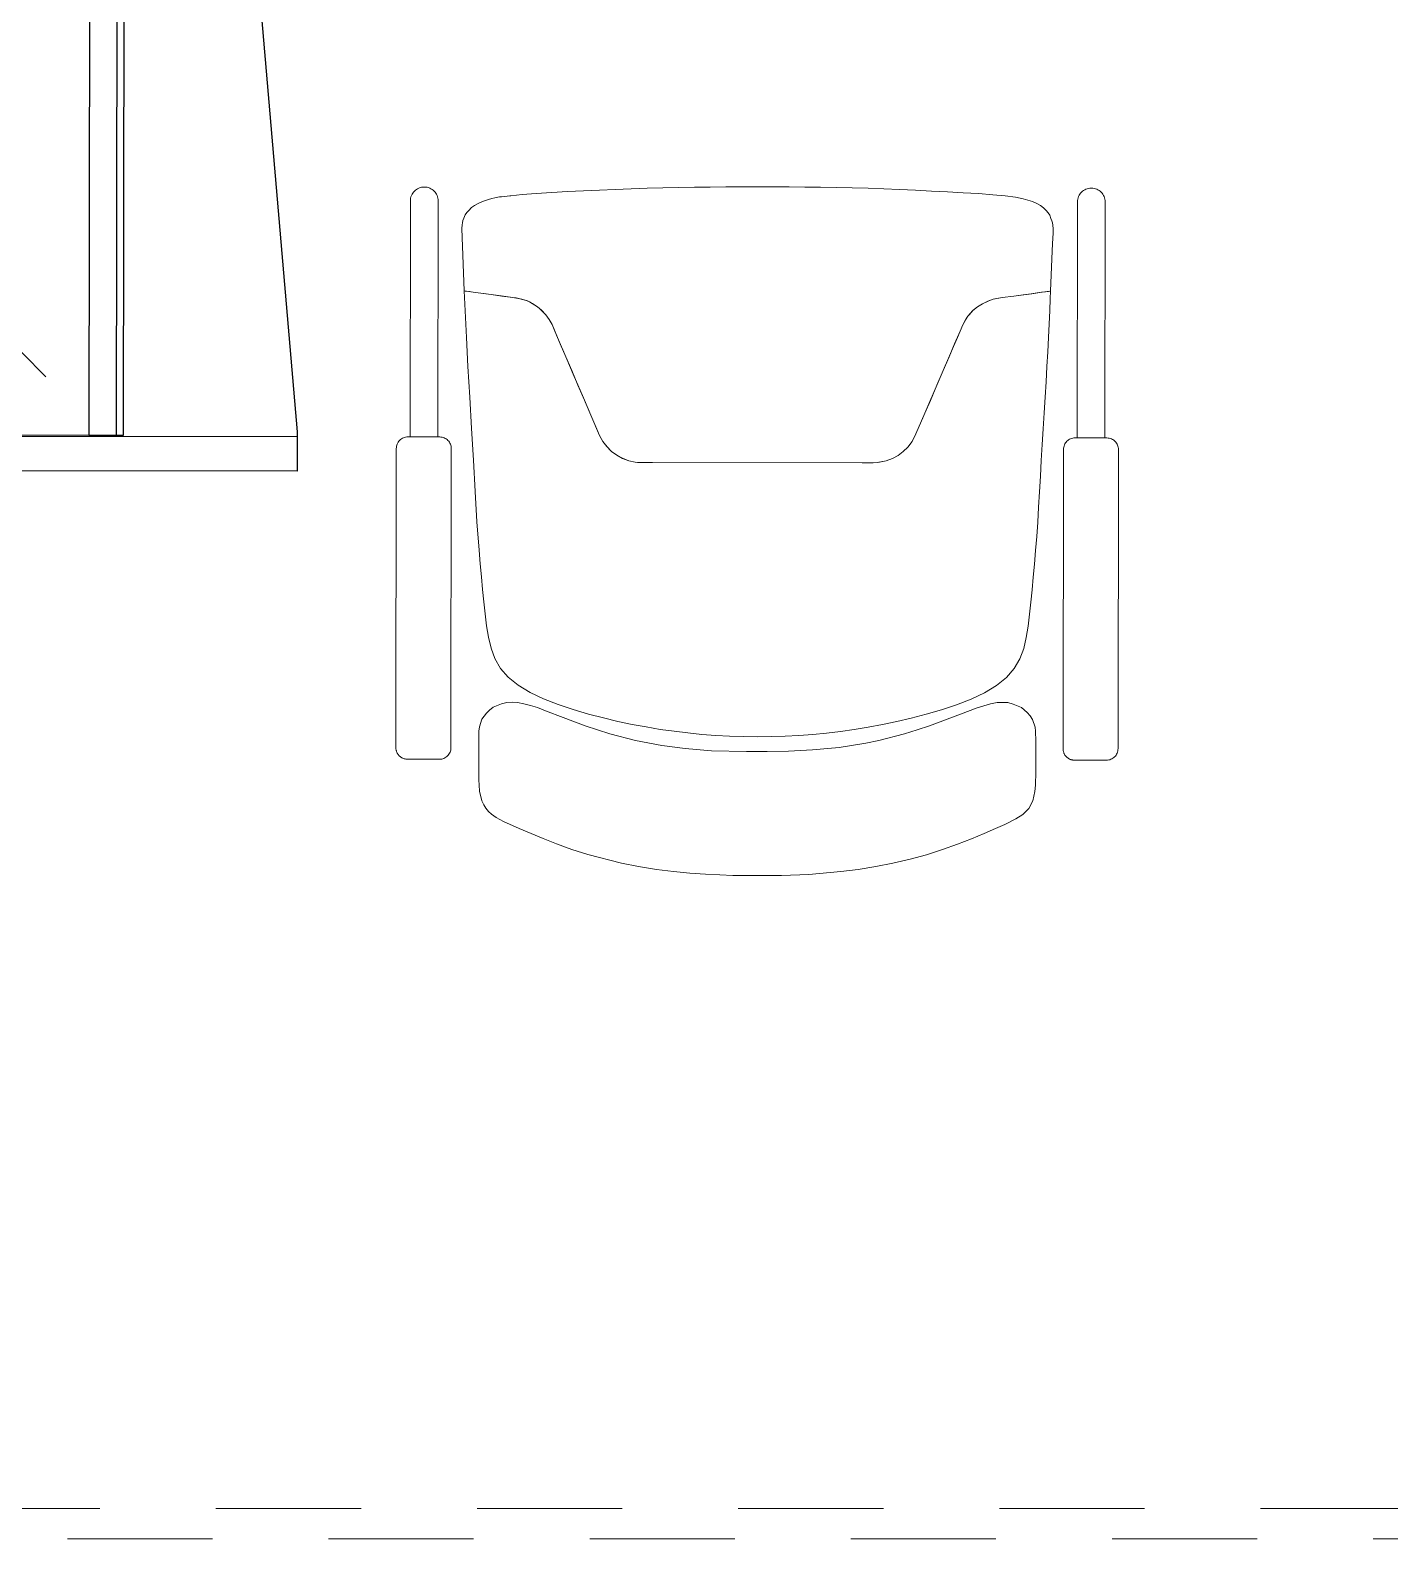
# Model space of a CAD drawing. Header units: inches. Extents: x 78 to 199, y 70 to 92.
# Drawn here: x 89.036 to 90.207, y 73.045 to 74.345 of the extents above; entities that cross this region are included whole.
import ezdxf
from ezdxf.enums import TextEntityAlignment as Align

# ---------------------------------------------------------------- set-up
doc = ezdxf.new("R2010")
doc.units = ezdxf.units.IN
doc.header["$MEASUREMENT"] = 0
for name, pattern in [('21212-FC-A-XREF-GROUND FLOOR PLAN-REV-31-10-12$0$HIDDEN', [0.375, 0.25, -0.125]), ('ACAD_ISO02W100', [15, 12, -3]), ('ACAD_ISO03W100', [30, 12, -18]), ('HIDDEN', [0.375, 0.25, -0.125]), ('HIDDEN2', [0.1875, 0.125, -0.0625])]:
    doc.linetypes.add(name, pattern=pattern)
doc.layers.add('21212-FC-A-XREF-GROUND FLOOR PLAN-REV-31-10-12$0$HIDDEN-EEE', color=6, linetype='21212-FC-A-XREF-GROUND FLOOR PLAN-REV-31-10-12$0$HIDDEN', lineweight=9)
doc.layers.add('HIDDEN-EEE', color=6, linetype='HIDDEN', lineweight=9)
doc.layers.add('A002_Pen02', color=2, linetype='Continuous')
doc.layers.add('GOLDCLADDING', color=7, linetype='Continuous', true_color=0xffc20a)
doc.styles.add('ROMANS', font='romans.shx')

# ---------------------------------------------------------------- blocks, each defined once
blk = doc.blocks.new('YJYJJYJTYJTY')
at = {"color": 252, "linetype": 'ACAD_ISO02W100', "ltscale": 3}
for p, q in [((-6.1477, 2.6815, -0.0791), (-6.15, 1.1125, -0.0791)), ((-6.12, 1.1125, -0.0791), (-6.1177, 2.6815, -0.0791)), ((-6.126, 1.1125, -0.0791), (-6.1242, 2.3279, -0.0791)), ((-6.228, 1.2039, -0.0791), (-6.1869, 1.1627, -0.0791)), ((-6.526, 1.1131, -0.0791), (-6.126, 1.1125, -0.0791)), ((-6.15, 1.1125, -0.0791), (-6.12, 1.1125, -0.0791))]:
    blk.add_line(p, q, dxfattribs=at)
at = {"color": 252, "lineweight": 25}
for p, q in [((-5.9702, 1.1154, -0.0791), (-6.0685, 2.2584, -0.0791)), ((-5.97, 1.0813, -0.0791), (-5.97, 1.1111, -0.0791)), ((-5.97, 1.0813, -0.0791), (-6.57, 1.0822, -0.0791))]:
    blk.add_line(p, q, dxfattribs=at)
blk.add_arc((-6.02, 1.1112, -0.0791), 0.05, 359.915, 4.915, dxfattribs=at)
at = {"layer": '21212-FC-A-XREF-GROUND FLOOR PLAN-REV-31-10-12$0$HIDDEN-EEE', "color": 252, "linetype": 'HIDDEN', "ltscale": 0.5}
for p, q in [((-4.3404, 0.1877, 0.001), (-7.3916, 0.1877, 0.001)), ((-4.2434, 0.1617, 0.001), (-7.4041, 0.1617, 0.001))]:
    blk.add_line(p, q, dxfattribs=at)
at = {"layer": 'A002_Pen02', "color": 252, "linetype": 'ACAD_ISO03W100'}
blk.add_line((-6.57, 1.1122, -0.0791), (-5.97, 1.1113, -0.0791), dxfattribs=at)
at = {"layer": 'HIDDEN-EEE', "color": 252, "linetype": 'HIDDEN2', "ltscale": 300}
for p, q in [((-5.6554, 1.3256, -0.0791), (-5.6418, 1.3259, -0.0791)), ((-5.6418, 1.3259, -0.0791), (-5.6282, 1.3261, -0.0791)), ((-5.6282, 1.3261, -0.0791), (-5.6146, 1.3262, -0.0791)), ((-5.6146, 1.3262, -0.0791), (-5.601, 1.3263, -0.0791)), ((-5.601, 1.3263, -0.0791), (-5.5874, 1.3263, -0.0791)), ((-5.5874, 1.3263, -0.0791), (-5.5738, 1.3263, -0.0791)), ((-5.5738, 1.3263, -0.0791), (-5.5602, 1.3263, -0.0791)), ((-5.5602, 1.3263, -0.0791), (-5.5466, 1.3263, -0.0791)), ((-5.5466, 1.3263, -0.0791), (-5.533, 1.3262, -0.0791)), ((-5.533, 1.3262, -0.0791), (-5.5194, 1.3261, -0.0791)), ((-5.5194, 1.3261, -0.0791), (-5.5058, 1.3259, -0.0791)), ((-5.5058, 1.3259, -0.0791), (-5.4922, 1.3256, -0.0791)), ((-5.8732, 1.1109, -0.0791), (-5.8729, 1.3142, -0.0791)), ((-5.8492, 1.1109, -0.0791), (-5.8489, 1.3142, -0.0791)), ((-5.8139, 1.3124, -0.0791), (-5.8108, 1.3138, -0.0791)), ((-5.8108, 1.3138, -0.0791), (-5.8056, 1.3154, -0.0791)), ((-5.8056, 1.3154, -0.0791), (-5.8027, 1.3163, -0.0791)), ((-5.8027, 1.3163, -0.0791), (-5.8001, 1.3168, -0.0791)), ((-5.8001, 1.3168, -0.0791), (-5.7961, 1.3176, -0.0791)), ((-5.7961, 1.3176, -0.0791), (-5.7945, 1.3177, -0.0791)), ((-5.7945, 1.3177, -0.0791), (-5.7873, 1.3187, -0.0791)), ((-5.7873, 1.3187, -0.0791), (-5.7862, 1.3187, -0.0791)), ((-5.7862, 1.3187, -0.0791), (-5.7766, 1.3198, -0.0791)), ((-5.7766, 1.3198, -0.0791), (-5.7644, 1.3207, -0.0791)), ((-5.7644, 1.3207, -0.0791), (-5.7511, 1.3215, -0.0791)), ((-5.7511, 1.3215, -0.0791), (-5.7374, 1.3222, -0.0791)), ((-5.7374, 1.3222, -0.0791), (-5.7237, 1.3228, -0.0791)), ((-5.7237, 1.3228, -0.0791), (-5.71, 1.3235, -0.0791)), ((-5.71, 1.3235, -0.0791), (-5.6963, 1.3242, -0.0791)), ((-5.6963, 1.3242, -0.0791), (-5.6827, 1.3247, -0.0791)), ((-5.6827, 1.3247, -0.0791), (-5.669, 1.3252, -0.0791)), ((-5.669, 1.3252, -0.0791), (-5.6554, 1.3256, -0.0791)), ((-5.4922, 1.3256, -0.0791), (-5.4786, 1.3252, -0.0791)), ((-5.4786, 1.3252, -0.0791), (-5.465, 1.3246, -0.0791)), ((-5.465, 1.3246, -0.0791), (-5.4514, 1.3241, -0.0791)), ((-5.4514, 1.3241, -0.0791), (-5.4377, 1.3234, -0.0791)), ((-5.4377, 1.3234, -0.0791), (-5.424, 1.3227, -0.0791)), ((-5.424, 1.3227, -0.0791), (-5.4102, 1.322, -0.0791)), ((-5.4102, 1.322, -0.0791), (-5.3965, 1.3213, -0.0791)), ((-5.3965, 1.3213, -0.0791), (-5.3833, 1.3205, -0.0791)), ((-5.3833, 1.3205, -0.0791), (-5.3711, 1.3196, -0.0791)), ((-5.3711, 1.3196, -0.0791), (-5.3604, 1.3186, -0.0791)), ((-5.3604, 1.3186, -0.0791), (-5.3516, 1.3174, -0.0791)), ((-5.3516, 1.3174, -0.0791), (-5.3449, 1.3161, -0.0791)), ((-5.3449, 1.3161, -0.0791), (-5.3409, 1.3148, -0.0791)), ((-5.3409, 1.3148, -0.0791), (-5.3369, 1.3137, -0.0791)), ((-5.3369, 1.3137, -0.0791), (-5.3337, 1.3122, -0.0791)), ((-5.2985, 1.1101, -0.0791), (-5.2982, 1.3134, -0.0791)), ((-5.2745, 1.11, -0.0791), (-5.2742, 1.3133, -0.0791)), ((-5.8267, 1.2994, -0.0791), (-5.8256, 1.3021, -0.0791)), ((-5.8256, 1.3021, -0.0791), (-5.8243, 1.3042, -0.0791)), ((-5.8243, 1.3042, -0.0791), (-5.8225, 1.3061, -0.0791)), ((-5.8225, 1.3061, -0.0791), (-5.8202, 1.3086, -0.0791)), ((-5.8202, 1.3086, -0.0791), (-5.8177, 1.3104, -0.0791)), ((-5.8177, 1.3104, -0.0791), (-5.8139, 1.3124, -0.0791)), ((-5.3337, 1.3122, -0.0791), (-5.33, 1.3102, -0.0791)), ((-5.33, 1.3102, -0.0791), (-5.3275, 1.3084, -0.0791)), ((-5.3275, 1.3084, -0.0791), (-5.3252, 1.3059, -0.0791)), ((-5.3252, 1.3059, -0.0791), (-5.3233, 1.304, -0.0791)), ((-5.3233, 1.304, -0.0791), (-5.3221, 1.302, -0.0791)), ((-5.3221, 1.302, -0.0791), (-5.321, 1.2992, -0.0791)), ((-5.8286, 1.2905, -0.0791), (-5.8283, 1.2935, -0.0791)), ((-5.8264, 1.2367, -0.0791), (-5.8286, 1.2905, -0.0791)), ((-5.8283, 1.2935, -0.0791), (-5.8281, 1.2954, -0.0791)), ((-5.8281, 1.2954, -0.0791), (-5.8276, 1.2974, -0.0791)), ((-5.8276, 1.2974, -0.0791), (-5.8267, 1.2994, -0.0791)), ((-5.321, 1.2992, -0.0791), (-5.3201, 1.2972, -0.0791)), ((-5.3201, 1.2972, -0.0791), (-5.3196, 1.2953, -0.0791)), ((-5.3196, 1.2953, -0.0791), (-5.3194, 1.2933, -0.0791)), ((-5.3194, 1.2933, -0.0791), (-5.3191, 1.2903, -0.0791)), ((-5.3191, 1.2903, -0.0791), (-5.3192, 1.2866, -0.0791)), ((-5.3197, 1.2772, -0.0791), (-5.3199, 1.2713, -0.0791)), ((-5.3192, 1.2866, -0.0791), (-5.3197, 1.2772, -0.0791)), ((-5.3199, 1.2713, -0.0791), (-5.3213, 1.2365, -0.0791)), ((-5.8256, 1.2366, -0.0791), (-5.8264, 1.2367, -0.0791)), ((-5.8264, 1.2367, -0.0791), (-5.8187, 1.2357, -0.0791)), ((-5.8246, 1.1967, -0.0791), (-5.8264, 1.2367, -0.0791)), ((-5.8264, 1.2367, -0.0791), (-5.8264, 1.2367, -0.0791)), ((-5.8247, 1.2365, -0.0791), (-5.8256, 1.2366, -0.0791)), ((-5.8219, 1.2361, -0.0791), (-5.8247, 1.2365, -0.0791)), ((-5.8187, 1.2357, -0.0791), (-5.8219, 1.2361, -0.0791)), ((-5.8102, 1.2345, -0.0791), (-5.8187, 1.2357, -0.0791)), ((-5.8187, 1.2357, -0.0791), (-5.8034, 1.2336, -0.0791)), ((-5.3329, 1.235, -0.0791), (-5.3381, 1.2342, -0.0791)), ((-5.3375, 1.2343, -0.0791), (-5.3323, 1.235, -0.0791)), ((-5.329, 1.2355, -0.0791), (-5.3329, 1.235, -0.0791)), ((-5.3323, 1.235, -0.0791), (-5.3285, 1.2356, -0.0791)), ((-5.3262, 1.2359, -0.0791), (-5.329, 1.2355, -0.0791)), ((-5.3285, 1.2356, -0.0791), (-5.3258, 1.2359, -0.0791)), ((-5.3243, 1.2361, -0.0791), (-5.3262, 1.2359, -0.0791)), ((-5.3258, 1.2359, -0.0791), (-5.324, 1.2362, -0.0791)), ((-5.3232, 1.2363, -0.0791), (-5.3243, 1.2361, -0.0791)), ((-5.324, 1.2362, -0.0791), (-5.3213, 1.2365, -0.0791)), ((-5.3221, 1.2364, -0.0791), (-5.3232, 1.2363, -0.0791)), ((-5.3213, 1.2365, -0.0791), (-5.3221, 1.2364, -0.0791)), ((-5.3213, 1.2365, -0.0791), (-5.3216, 1.2301, -0.0791)), ((-5.8034, 1.2336, -0.0791), (-5.8102, 1.2345, -0.0791)), ((-5.7948, 1.2324, -0.0791), (-5.8034, 1.2336, -0.0791)), ((-5.8034, 1.2336, -0.0791), (-5.7941, 1.2323, -0.0791)), ((-5.7846, 1.231, -0.0791), (-5.7948, 1.2324, -0.0791)), ((-5.7941, 1.2323, -0.0791), (-5.7846, 1.231, -0.0791)), ((-5.7816, 1.2306, -0.0791), (-5.7846, 1.231, -0.0791)), ((-5.7846, 1.231, -0.0791), (-5.7769, 1.2297, -0.0791)), ((-5.7731, 1.2284, -0.0791), (-5.7816, 1.2306, -0.0791)), ((-5.7769, 1.2297, -0.0791), (-5.7721, 1.2281, -0.0791)), ((-5.7703, 1.2272, -0.0791), (-5.7731, 1.2284, -0.0791)), ((-5.7721, 1.2281, -0.0791), (-5.7676, 1.2259, -0.0791)), ((-5.7634, 1.2231, -0.0791), (-5.7703, 1.2272, -0.0791)), ((-5.7676, 1.2259, -0.0791), (-5.7634, 1.2231, -0.0791)), ((-5.7615, 1.2216, -0.0791), (-5.7634, 1.2231, -0.0791)), ((-5.7634, 1.2231, -0.0791), (-5.7599, 1.2202, -0.0791)), ((-5.3882, 1.2198, -0.0791), (-5.3844, 1.223, -0.0791)), ((-5.3844, 1.223, -0.0791), (-5.3879, 1.22, -0.0791)), ((-5.3801, 1.2257, -0.0791), (-5.3844, 1.223, -0.0791)), ((-5.3844, 1.223, -0.0791), (-5.3801, 1.2257, -0.0791)), ((-5.3801, 1.2257, -0.0791), (-5.3746, 1.2282, -0.0791)), ((-5.3753, 1.228, -0.0791), (-5.3801, 1.2257, -0.0791)), ((-5.3708, 1.2295, -0.0791), (-5.3753, 1.228, -0.0791)), ((-5.3746, 1.2282, -0.0791), (-5.3708, 1.2295, -0.0791)), ((-5.3631, 1.2309, -0.0791), (-5.3708, 1.2295, -0.0791)), ((-5.3708, 1.2295, -0.0791), (-5.3659, 1.2305, -0.0791)), ((-5.3659, 1.2305, -0.0791), (-5.3631, 1.2309, -0.0791)), ((-5.353, 1.2323, -0.0791), (-5.3631, 1.2309, -0.0791)), ((-5.3631, 1.2309, -0.0791), (-5.353, 1.2323, -0.0791)), ((-5.353, 1.2323, -0.0791), (-5.3443, 1.2334, -0.0791)), ((-5.345, 1.2333, -0.0791), (-5.353, 1.2323, -0.0791)), ((-5.3381, 1.2342, -0.0791), (-5.345, 1.2333, -0.0791)), ((-5.3443, 1.2334, -0.0791), (-5.3375, 1.2343, -0.0791)), ((-5.3216, 1.2301, -0.0791), (-5.322, 1.2195, -0.0791)), ((-5.7561, 1.2162, -0.0791), (-5.7615, 1.2216, -0.0791)), ((-5.7599, 1.2202, -0.0791), (-5.7561, 1.2162, -0.0791)), ((-5.7532, 1.2121, -0.0791), (-5.7561, 1.2162, -0.0791)), ((-5.7561, 1.2162, -0.0791), (-5.7532, 1.2121, -0.0791)), ((-5.7508, 1.2077, -0.0791), (-5.7532, 1.2121, -0.0791)), ((-5.7532, 1.2121, -0.0791), (-5.7508, 1.2077, -0.0791)), ((-5.3969, 1.2075, -0.0791), (-5.3925, 1.2148, -0.0791)), ((-5.3945, 1.2119, -0.0791), (-5.3969, 1.2075, -0.0791)), ((-5.3925, 1.2148, -0.0791), (-5.3945, 1.2119, -0.0791)), ((-5.3925, 1.2148, -0.0791), (-5.3882, 1.2198, -0.0791)), ((-5.3916, 1.216, -0.0791), (-5.3925, 1.2148, -0.0791)), ((-5.3879, 1.22, -0.0791), (-5.3916, 1.216, -0.0791)), ((-5.322, 1.2195, -0.0791), (-5.3225, 1.2083, -0.0791)), ((-5.8233, 1.1717, -0.0791), (-5.8246, 1.1967, -0.0791)), ((-5.7484, 1.202, -0.0791), (-5.7508, 1.2077, -0.0791)), ((-5.7508, 1.2077, -0.0791), (-5.7461, 1.1967, -0.0791)), ((-5.7438, 1.1912, -0.0791), (-5.7484, 1.202, -0.0791)), ((-5.7461, 1.1967, -0.0791), (-5.7389, 1.1799, -0.0791)), ((-5.4016, 1.1966, -0.0791), (-5.405, 1.1887, -0.0791)), ((-5.404, 1.1911, -0.0791), (-5.3993, 1.202, -0.0791)), ((-5.3993, 1.202, -0.0791), (-5.4016, 1.1966, -0.0791)), ((-5.3969, 1.2075, -0.0791), (-5.3993, 1.202, -0.0791)), ((-5.3993, 1.202, -0.0791), (-5.3969, 1.2075, -0.0791)), ((-5.3231, 1.1965, -0.0791), (-5.3238, 1.1842, -0.0791)), ((-5.3225, 1.2083, -0.0791), (-5.3231, 1.1965, -0.0791)), ((-5.7389, 1.1799, -0.0791), (-5.7438, 1.1912, -0.0791)), ((-5.405, 1.1887, -0.0791), (-5.4305, 1.1295, -0.0791)), ((-5.4088, 1.1798, -0.0791), (-5.404, 1.1911, -0.0791)), ((-5.3238, 1.1842, -0.0791), (-5.3245, 1.1715, -0.0791)), ((-5.8217, 1.1453, -0.0791), (-5.8233, 1.1717, -0.0791)), ((-5.7338, 1.1681, -0.0791), (-5.7389, 1.1799, -0.0791)), ((-5.7389, 1.1799, -0.0791), (-5.7317, 1.1631, -0.0791)), ((-5.4139, 1.168, -0.0791), (-5.4088, 1.1798, -0.0791)), ((-5.3245, 1.1715, -0.0791), (-5.3252, 1.1585, -0.0791)), ((-5.7285, 1.1556, -0.0791), (-5.7338, 1.1681, -0.0791)), ((-5.7317, 1.1631, -0.0791), (-5.7247, 1.1467, -0.0791)), ((-5.4193, 1.1555, -0.0791), (-5.4139, 1.168, -0.0791)), ((-5.3252, 1.1585, -0.0791), (-5.326, 1.1451, -0.0791)), ((-5.8201, 1.1181, -0.0791), (-5.8217, 1.1453, -0.0791)), ((-5.7229, 1.1425, -0.0791), (-5.7285, 1.1556, -0.0791)), ((-5.7247, 1.1467, -0.0791), (-5.7173, 1.1296, -0.0791)), ((-5.4249, 1.1424, -0.0791), (-5.4193, 1.1555, -0.0791)), ((-5.326, 1.1451, -0.0791), (-5.3269, 1.1316, -0.0791)), ((-5.7173, 1.1296, -0.0791), (-5.7229, 1.1425, -0.0791)), ((-5.4373, 1.1136, -0.0791), (-5.4296, 1.1315, -0.0791)), ((-5.4296, 1.1315, -0.0791), (-5.4249, 1.1424, -0.0791)), ((-5.3269, 1.1316, -0.0791), (-5.3277, 1.118, -0.0791)), ((-5.8186, 1.0908, -0.0791), (-5.8201, 1.1181, -0.0791)), ((-5.7114, 1.1157, -0.0791), (-5.7173, 1.1296, -0.0791)), ((-5.7173, 1.1296, -0.0791), (-5.7099, 1.1121, -0.0791)), ((-5.4305, 1.1295, -0.0791), (-5.4373, 1.1136, -0.0791)), ((-5.3277, 1.118, -0.0791), (-5.3285, 1.1043, -0.0791)), ((-5.8475, 1.1109, -0.0791), (-5.875, 1.1109, -0.0791)), ((-5.7099, 1.1121, -0.0791), (-5.7114, 1.1157, -0.0791)), ((-5.7071, 1.1071, -0.0791), (-5.7099, 1.1121, -0.0791)), ((-5.7099, 1.1121, -0.0791), (-5.7071, 1.1071, -0.0791)), ((-5.7037, 1.1026, -0.0791), (-5.7071, 1.1071, -0.0791)), ((-5.7071, 1.1071, -0.0791), (-5.7034, 1.1023, -0.0791)), ((-5.4444, 1.1022, -0.0791), (-5.4407, 1.107, -0.0791)), ((-5.4407, 1.107, -0.0791), (-5.4441, 1.1025, -0.0791)), ((-5.4373, 1.1136, -0.0791), (-5.4407, 1.107, -0.0791)), ((-5.4407, 1.107, -0.0791), (-5.4373, 1.1136, -0.0791)), ((-5.3002, 1.1101, -0.0791), (-5.2728, 1.11, -0.0791)), ((-5.885, 1.101, -0.0791), (-5.8854, 0.8433, -0.0791)), ((-5.8379, 0.8432, -0.0791), (-5.8376, 1.1009, -0.0791)), ((-5.7001, 1.099, -0.0791), (-5.7037, 1.1026, -0.0791)), ((-5.7034, 1.1023, -0.0791), (-5.6997, 1.0985, -0.0791)), ((-5.6997, 1.0985, -0.0791), (-5.7001, 1.099, -0.0791)), ((-5.6951, 1.0951, -0.0791), (-5.6997, 1.0985, -0.0791)), ((-5.6997, 1.0985, -0.0791), (-5.6951, 1.0951, -0.0791)), ((-5.6902, 1.0925, -0.0791), (-5.6951, 1.0951, -0.0791)), ((-5.6951, 1.0951, -0.0791), (-5.6902, 1.0924, -0.0791)), ((-5.6848, 1.0904, -0.0791), (-5.6902, 1.0925, -0.0791)), ((-5.6902, 1.0924, -0.0791), (-5.6848, 1.0904, -0.0791)), ((-5.4576, 1.0924, -0.0791), (-5.4631, 1.0903, -0.0791)), ((-5.4631, 1.0903, -0.0791), (-5.4576, 1.0923, -0.0791)), ((-5.4527, 1.095, -0.0791), (-5.4576, 1.0924, -0.0791)), ((-5.4576, 1.0923, -0.0791), (-5.4527, 1.095, -0.0791)), ((-5.4482, 1.0984, -0.0791), (-5.4527, 1.095, -0.0791)), ((-5.4527, 1.095, -0.0791), (-5.4482, 1.0984, -0.0791)), ((-5.4441, 1.1025, -0.0791), (-5.4482, 1.0984, -0.0791)), ((-5.4482, 1.0984, -0.0791), (-5.4444, 1.1022, -0.0791)), ((-5.3285, 1.1043, -0.0791), (-5.3293, 1.0906, -0.0791)), ((-5.3106, 0.8424, -0.0791), (-5.3102, 1.1001, -0.0791)), ((-5.2628, 1.1, -0.0791), (-5.2632, 0.8424, -0.0791)), ((-5.8171, 1.0638, -0.0791), (-5.8186, 1.0908, -0.0791)), ((-5.6792, 1.0892, -0.0791), (-5.6848, 1.0904, -0.0791)), ((-5.6848, 1.0904, -0.0791), (-5.6792, 1.0892, -0.0791)), ((-5.6772, 1.089, -0.0791), (-5.6792, 1.0892, -0.0791)), ((-5.6792, 1.0892, -0.0791), (-5.6772, 1.089, -0.0791)), ((-5.6643, 1.0888, -0.0791), (-5.6772, 1.089, -0.0791)), ((-5.6772, 1.089, -0.0791), (-5.6643, 1.0888, -0.0791)), ((-5.4836, 1.0887, -0.0791), (-5.6643, 1.0888, -0.0791)), ((-5.6643, 1.0888, -0.0791), (-5.4835, 1.0887, -0.0791)), ((-5.4743, 1.0887, -0.0791), (-5.4836, 1.0887, -0.0791)), ((-5.4835, 1.0887, -0.0791), (-5.4743, 1.0887, -0.0791)), ((-5.4706, 1.089, -0.0791), (-5.4743, 1.0887, -0.0791)), ((-5.4743, 1.0887, -0.0791), (-5.4706, 1.089, -0.0791)), ((-5.4631, 1.0903, -0.0791), (-5.4706, 1.089, -0.0791)), ((-5.4706, 1.089, -0.0791), (-5.4686, 1.0891, -0.0791)), ((-5.4686, 1.0891, -0.0791), (-5.4631, 1.0903, -0.0791)), ((-5.3293, 1.0906, -0.0791), (-5.33, 1.077, -0.0791)), ((-5.33, 1.077, -0.0791), (-5.3308, 1.0636, -0.0791)), ((-5.8155, 1.0378, -0.0791), (-5.8171, 1.0638, -0.0791)), ((-5.3308, 1.0636, -0.0791), (-5.3316, 1.0505, -0.0791)), ((-5.3316, 1.0505, -0.0791), (-5.3324, 1.0376, -0.0791)), ((-5.8137, 1.0133, -0.0791), (-5.8155, 1.0378, -0.0791)), ((-5.3324, 1.0376, -0.0791), (-5.3333, 1.0251, -0.0791)), ((-5.3333, 1.0251, -0.0791), (-5.3342, 1.0131, -0.0791)), ((-5.8127, 1.0016, -0.0791), (-5.8137, 1.0133, -0.0791)), ((-5.8117, 0.9904, -0.0791), (-5.8127, 1.0016, -0.0791)), ((-5.3352, 1.0014, -0.0791), (-5.3362, 0.9902, -0.0791)), ((-5.3342, 1.0131, -0.0791), (-5.3352, 1.0014, -0.0791)), ((-5.8106, 0.9794, -0.0791), (-5.8117, 0.9904, -0.0791)), ((-5.3362, 0.9902, -0.0791), (-5.3373, 0.9792, -0.0791)), ((-5.8095, 0.9688, -0.0791), (-5.8106, 0.9794, -0.0791)), ((-5.3373, 0.9792, -0.0791), (-5.3384, 0.9686, -0.0791)), ((-5.8084, 0.9584, -0.0791), (-5.8095, 0.9688, -0.0791)), ((-5.3384, 0.9686, -0.0791), (-5.3395, 0.9582, -0.0791)), ((-5.8072, 0.9482, -0.0791), (-5.8084, 0.9584, -0.0791)), ((-5.3395, 0.9582, -0.0791), (-5.3407, 0.948, -0.0791)), ((-5.8057, 0.9383, -0.0791), (-5.8072, 0.9482, -0.0791)), ((-5.8034, 0.9289, -0.0791), (-5.8057, 0.9383, -0.0791)), ((-5.3423, 0.9381, -0.0791), (-5.3445, 0.9287, -0.0791)), ((-5.3407, 0.948, -0.0791), (-5.3423, 0.9381, -0.0791)), ((-5.8001, 0.9199, -0.0791), (-5.8034, 0.9289, -0.0791)), ((-5.3445, 0.9287, -0.0791), (-5.3479, 0.9197, -0.0791)), ((-5.7953, 0.9115, -0.0791), (-5.8001, 0.9199, -0.0791)), ((-5.7887, 0.9039, -0.0791), (-5.7953, 0.9115, -0.0791)), ((-5.3526, 0.9114, -0.0791), (-5.3592, 0.9037, -0.0791)), ((-5.3479, 0.9197, -0.0791), (-5.3526, 0.9114, -0.0791)), ((-5.7801, 0.897, -0.0791), (-5.7887, 0.9039, -0.0791)), ((-5.7698, 0.8908, -0.0791), (-5.7801, 0.897, -0.0791)), ((-5.3678, 0.8968, -0.0791), (-5.3782, 0.8906, -0.0791)), ((-5.3592, 0.9037, -0.0791), (-5.3678, 0.8968, -0.0791)), ((-5.7581, 0.8853, -0.0791), (-5.7698, 0.8908, -0.0791)), ((-5.7456, 0.8804, -0.0791), (-5.7581, 0.8853, -0.0791)), ((-5.3898, 0.8851, -0.0791), (-5.4024, 0.8802, -0.0791)), ((-5.3782, 0.8906, -0.0791), (-5.3898, 0.8851, -0.0791)), ((-5.8112, 0.8677, 0.3403), (-5.8074, 0.8728, 0.3403)), ((-5.8074, 0.8728, 0.3403), (-5.8048, 0.8756, 0.3403)), ((-5.8048, 0.8756, 0.3403), (-5.8015, 0.8781, 0.3403)), ((-5.8015, 0.8781, 0.3403), (-5.7945, 0.881, 0.3403)), ((-5.7945, 0.881, 0.3403), (-5.7899, 0.8821, 0.3403)), ((-5.7899, 0.8821, 0.3403), (-5.7848, 0.8823, 0.3403)), ((-5.7848, 0.8823, 0.3403), (-5.7806, 0.8821, 0.3403)), ((-5.7806, 0.8821, 0.3403), (-5.775, 0.8811, 0.3403)), ((-5.775, 0.8811, 0.3403), (-5.7693, 0.8796, 0.3403)), ((-5.7693, 0.8796, 0.3403), (-5.7633, 0.8777, 0.3403)), ((-5.7633, 0.8777, 0.3403), (-5.7564, 0.875, 0.3403)), ((-5.7564, 0.875, 0.3403), (-5.7412, 0.8691, 0.3403)), ((-5.7325, 0.876, -0.0791), (-5.7456, 0.8804, -0.0791)), ((-5.7194, 0.8722, -0.0791), (-5.7325, 0.876, -0.0791)), ((-5.7066, 0.8688, -0.0791), (-5.7194, 0.8722, -0.0791)), ((-5.4286, 0.8721, -0.0791), (-5.4414, 0.8687, -0.0791)), ((-5.4154, 0.8759, -0.0791), (-5.4286, 0.8721, -0.0791)), ((-5.4256, 0.862, 0.3403), (-5.399, 0.8721, 0.3403)), ((-5.4024, 0.8802, -0.0791), (-5.4154, 0.8759, -0.0791)), ((-5.399, 0.8721, 0.3403), (-5.3847, 0.8776, 0.3403)), ((-5.3847, 0.8776, 0.3403), (-5.373, 0.881, 0.3403)), ((-5.373, 0.881, 0.3403), (-5.3674, 0.882, 0.3403)), ((-5.3674, 0.882, 0.3403), (-5.3581, 0.882, 0.3403)), ((-5.3581, 0.882, 0.3403), (-5.3535, 0.8808, 0.3403)), ((-5.3535, 0.8808, 0.3403), (-5.3465, 0.8779, 0.3403)), ((-5.3465, 0.8779, 0.3403), (-5.3414, 0.8735, 0.3403)), ((-5.3414, 0.8735, 0.3403), (-5.3388, 0.8707, 0.3403)), ((-5.8138, 0.8574, 0.3403), (-5.8133, 0.8612, 0.3403)), ((-5.8133, 0.8612, 0.3403), (-5.8112, 0.8677, 0.3403)), ((-5.7412, 0.8691, 0.3403), (-5.7224, 0.8621, 0.3403)), ((-5.7224, 0.8621, 0.3403), (-5.7009, 0.8552, 0.3403)), ((-5.6941, 0.8658, -0.0791), (-5.7066, 0.8688, -0.0791)), ((-5.6818, 0.8632, -0.0791), (-5.6941, 0.8658, -0.0791)), ((-5.6696, 0.8611, -0.0791), (-5.6818, 0.8632, -0.0791)), ((-5.6576, 0.8589, -0.0791), (-5.6696, 0.8611, -0.0791)), ((-5.6457, 0.8573, -0.0791), (-5.6576, 0.8589, -0.0791)), ((-5.4904, 0.8589, -0.0791), (-5.5023, 0.8572, -0.0791)), ((-5.4784, 0.8608, -0.0791), (-5.4904, 0.8589, -0.0791)), ((-5.4662, 0.8631, -0.0791), (-5.4784, 0.8608, -0.0791)), ((-5.4539, 0.8657, -0.0791), (-5.4662, 0.8631, -0.0791)), ((-5.4414, 0.8687, -0.0791), (-5.4539, 0.8657, -0.0791)), ((-5.4471, 0.8551, 0.3403), (-5.4362, 0.8585, 0.3403)), ((-5.4362, 0.8585, 0.3403), (-5.4256, 0.862, 0.3403)), ((-5.3388, 0.8707, 0.3403), (-5.3368, 0.8675, 0.3403)), ((-5.3368, 0.8675, 0.3403), (-5.3347, 0.861, 0.3403)), ((-5.3347, 0.861, 0.3403), (-5.3342, 0.8573, 0.3403)), ((-5.814, 0.8227, 0.3403), (-5.8138, 0.8574, 0.3403)), ((-5.7009, 0.8552, 0.3403), (-5.6788, 0.8494, 0.3403)), ((-5.6788, 0.8494, 0.3403), (-5.6561, 0.845, 0.3403)), ((-5.6561, 0.845, 0.3403), (-5.6362, 0.8424, 0.3403)), ((-5.6337, 0.8559, -0.0791), (-5.6457, 0.8573, -0.0791)), ((-5.6218, 0.8547, -0.0791), (-5.6337, 0.8559, -0.0791)), ((-5.6098, 0.8538, -0.0791), (-5.6218, 0.8547, -0.0791)), ((-5.5979, 0.8532, -0.0791), (-5.6098, 0.8538, -0.0791)), ((-5.5859, 0.8528, -0.0791), (-5.5979, 0.8532, -0.0791)), ((-5.574, 0.8526, -0.0791), (-5.5859, 0.8528, -0.0791)), ((-5.5621, 0.8528, -0.0791), (-5.574, 0.8526, -0.0791)), ((-5.5501, 0.8531, -0.0791), (-5.5621, 0.8528, -0.0791)), ((-5.5382, 0.8538, -0.0791), (-5.5501, 0.8531, -0.0791)), ((-5.5262, 0.8547, -0.0791), (-5.5382, 0.8538, -0.0791)), ((-5.5143, 0.8558, -0.0791), (-5.5262, 0.8547, -0.0791)), ((-5.5023, 0.8572, -0.0791), (-5.5143, 0.8558, -0.0791)), ((-5.5036, 0.8434, 0.3403), (-5.4804, 0.847, 0.3403)), ((-5.4804, 0.847, 0.3403), (-5.4692, 0.8493, 0.3403)), ((-5.4692, 0.8493, 0.3403), (-5.4471, 0.8551, 0.3403)), ((-5.3342, 0.8573, 0.3403), (-5.3341, 0.8488, 0.3403)), ((-5.3341, 0.8488, 0.3403), (-5.3339, 0.8394, 0.3403)), ((-5.8754, 0.8333, -0.0791), (-5.848, 0.8332, -0.0791)), ((-5.6362, 0.8424, 0.3403), (-5.6134, 0.8406, 0.3403)), ((-5.6134, 0.8406, 0.3403), (-5.5834, 0.8399, 0.3403)), ((-5.5834, 0.8399, 0.3403), (-5.5654, 0.84, 0.3403)), ((-5.5654, 0.84, 0.3403), (-5.5472, 0.8402, 0.3403)), ((-5.5472, 0.8402, 0.3403), (-5.5265, 0.8413, 0.3403)), ((-5.5265, 0.8413, 0.3403), (-5.5036, 0.8434, 0.3403)), ((-5.3339, 0.8394, 0.3403), (-5.3339, 0.8309, 0.3403)), ((-5.2732, 0.8324, -0.0791), (-5.3006, 0.8324, -0.0791)), ((-5.8138, 0.8151, 0.3403), (-5.814, 0.8227, 0.3403)), ((-5.814, 0.8227, 0.3403), (-5.814, 0.8227, 0.3403)), ((-5.334, 0.8225, 0.3403), (-5.3344, 0.811, 0.3403)), ((-5.3339, 0.8309, 0.3403), (-5.334, 0.8225, 0.3403)), ((-5.8136, 0.8112, 0.3403), (-5.8138, 0.8151, 0.3403)), ((-5.8132, 0.8056, 0.3403), (-5.8136, 0.8112, 0.3403)), ((-5.3344, 0.811, 0.3403), (-5.3348, 0.8054, 0.3403)), ((-5.8123, 0.8012, 0.3403), (-5.8132, 0.8056, 0.3403)), ((-5.8114, 0.7975, 0.3403), (-5.8123, 0.8012, 0.3403)), ((-5.8097, 0.794, 0.3403), (-5.8114, 0.7975, 0.3403)), ((-5.808, 0.791, 0.3403), (-5.8097, 0.794, 0.3403)), ((-5.3366, 0.7973, 0.3403), (-5.34, 0.7908, 0.3403)), ((-5.3348, 0.8054, 0.3403), (-5.3366, 0.7973, 0.3403)), ((-5.8056, 0.7882, 0.3403), (-5.808, 0.791, 0.3403)), ((-5.8029, 0.7858, 0.3403), (-5.8056, 0.7882, 0.3403)), ((-5.7991, 0.7832, 0.3403), (-5.8029, 0.7858, 0.3403)), ((-5.7927, 0.7796, 0.3403), (-5.7991, 0.7832, 0.3403)), ((-5.3512, 0.7818, 0.3403), (-5.3607, 0.7771, 0.3403)), ((-5.3452, 0.7856, 0.3403), (-5.3512, 0.7818, 0.3403)), ((-5.34, 0.7908, 0.3403), (-5.3452, 0.7856, 0.3403)), ((-5.7792, 0.7737, 0.3403), (-5.7927, 0.7796, 0.3403)), ((-5.7586, 0.7649, 0.3403), (-5.7792, 0.7737, 0.3403)), ((-5.3785, 0.7694, 0.3403), (-5.3894, 0.7648, 0.3403)), ((-5.3689, 0.7736, 0.3403), (-5.3785, 0.7694, 0.3403)), ((-5.3607, 0.7771, 0.3403), (-5.3689, 0.7736, 0.3403)), ((-5.7471, 0.7605, 0.3403), (-5.7586, 0.7649, 0.3403)), ((-5.7337, 0.7555, 0.3403), (-5.7471, 0.7605, 0.3403)), ((-5.72, 0.7512, 0.3403), (-5.7337, 0.7555, 0.3403)), ((-5.4144, 0.7554, 0.3403), (-5.4281, 0.751, 0.3403)), ((-5.4014, 0.76, 0.3403), (-5.4144, 0.7554, 0.3403)), ((-5.3894, 0.7648, 0.3403), (-5.4014, 0.76, 0.3403)), ((-5.691, 0.7437, 0.3403), (-5.72, 0.7512, 0.3403)), ((-5.6762, 0.7409, 0.3403), (-5.691, 0.7437, 0.3403)), ((-5.6609, 0.7383, 0.3403), (-5.6762, 0.7409, 0.3403)), ((-5.4719, 0.7408, 0.3403), (-5.4872, 0.7383, 0.3403)), ((-5.4571, 0.7436, 0.3403), (-5.4719, 0.7408, 0.3403)), ((-5.4424, 0.7471, 0.3403), (-5.4571, 0.7436, 0.3403)), ((-5.4281, 0.751, 0.3403), (-5.4424, 0.7471, 0.3403)), ((-5.6463, 0.7366, 0.3403), (-5.6609, 0.7383, 0.3403)), ((-5.632, 0.7352, 0.3403), (-5.6463, 0.7366, 0.3403)), ((-5.6186, 0.7342, 0.3403), (-5.632, 0.7352, 0.3403)), ((-5.6064, 0.7336, 0.3403), (-5.6186, 0.7342, 0.3403)), ((-5.5951, 0.7331, 0.3403), (-5.6064, 0.7336, 0.3403)), ((-5.574, 0.733, 0.3403), (-5.5951, 0.7331, 0.3403)), ((-5.553, 0.7331, 0.3403), (-5.574, 0.733, 0.3403)), ((-5.5296, 0.734, 0.3403), (-5.553, 0.7331, 0.3403)), ((-5.502, 0.7364, 0.3403), (-5.5296, 0.734, 0.3403)), ((-5.4872, 0.7383, 0.3403), (-5.502, 0.7364, 0.3403))]:
    blk.add_line(p, q, dxfattribs=at)
for centre, radius, start, end in [((-5.8609, 1.3142, -0.0791), 0.012, 359.915, 179.915), ((-5.2862, 1.3133, -0.0791), 0.012, 359.915, 179.915), ((-5.875, 1.1009, -0.0791), 0.01, 89.915, 179.915), ((-5.8476, 1.1009, -0.0791), 0.01, 359.915, 89.915), ((-5.3002, 1.1001, -0.0791), 0.01, 89.915, 179.915), ((-5.2728, 1.1, -0.0791), 0.01, 359.915, 89.915), ((-5.8754, 0.8433, -0.0791), 0.01, 179.915, 269.915), ((-5.8479, 0.8432, -0.0791), 0.01, 269.915, 359.915), ((-5.3006, 0.8424, -0.0791), 0.01, 179.915, 269.915), ((-5.2732, 0.8424, -0.0791), 0.01, 269.915, 359.915)]:
    blk.add_arc(centre, radius, start, end, dxfattribs=at)
at = {"color": 252, "style": 'ROMANS'}
for p in [(4.7732, 7.306, -0.0791), (-4.2306, 7.1738, -0.0791), (-4.3022, 3.7717, -0.0791), (1.3636, 2.2432, -0.0791)]:
    blk.add_attdef('ELEV', text='', height=0.1035, dxfattribs=at).set_placement(p, align=Align.BOTTOM_LEFT)
for p in [(4.7732, 7.2372, -0.0791), (-4.2306, 7.105, -0.0791), (-4.3022, 3.7029, -0.0791), (1.3636, 2.1743, -0.0791)]:
    blk.add_attdef('LEVEL', text='', height=0.1035, dxfattribs=at).set_placement(p, align=Align.TOP_LEFT)

msp = doc.modelspace()

# ---------------------------------------------------------------- block references
at = {"layer": 'GOLDCLADDING'}
msp.add_blockref('YJYJJYJTYJTY', (95.2365, 72.8835, 0.0791), dxfattribs=at)

doc.saveas('drawing.dxf')
